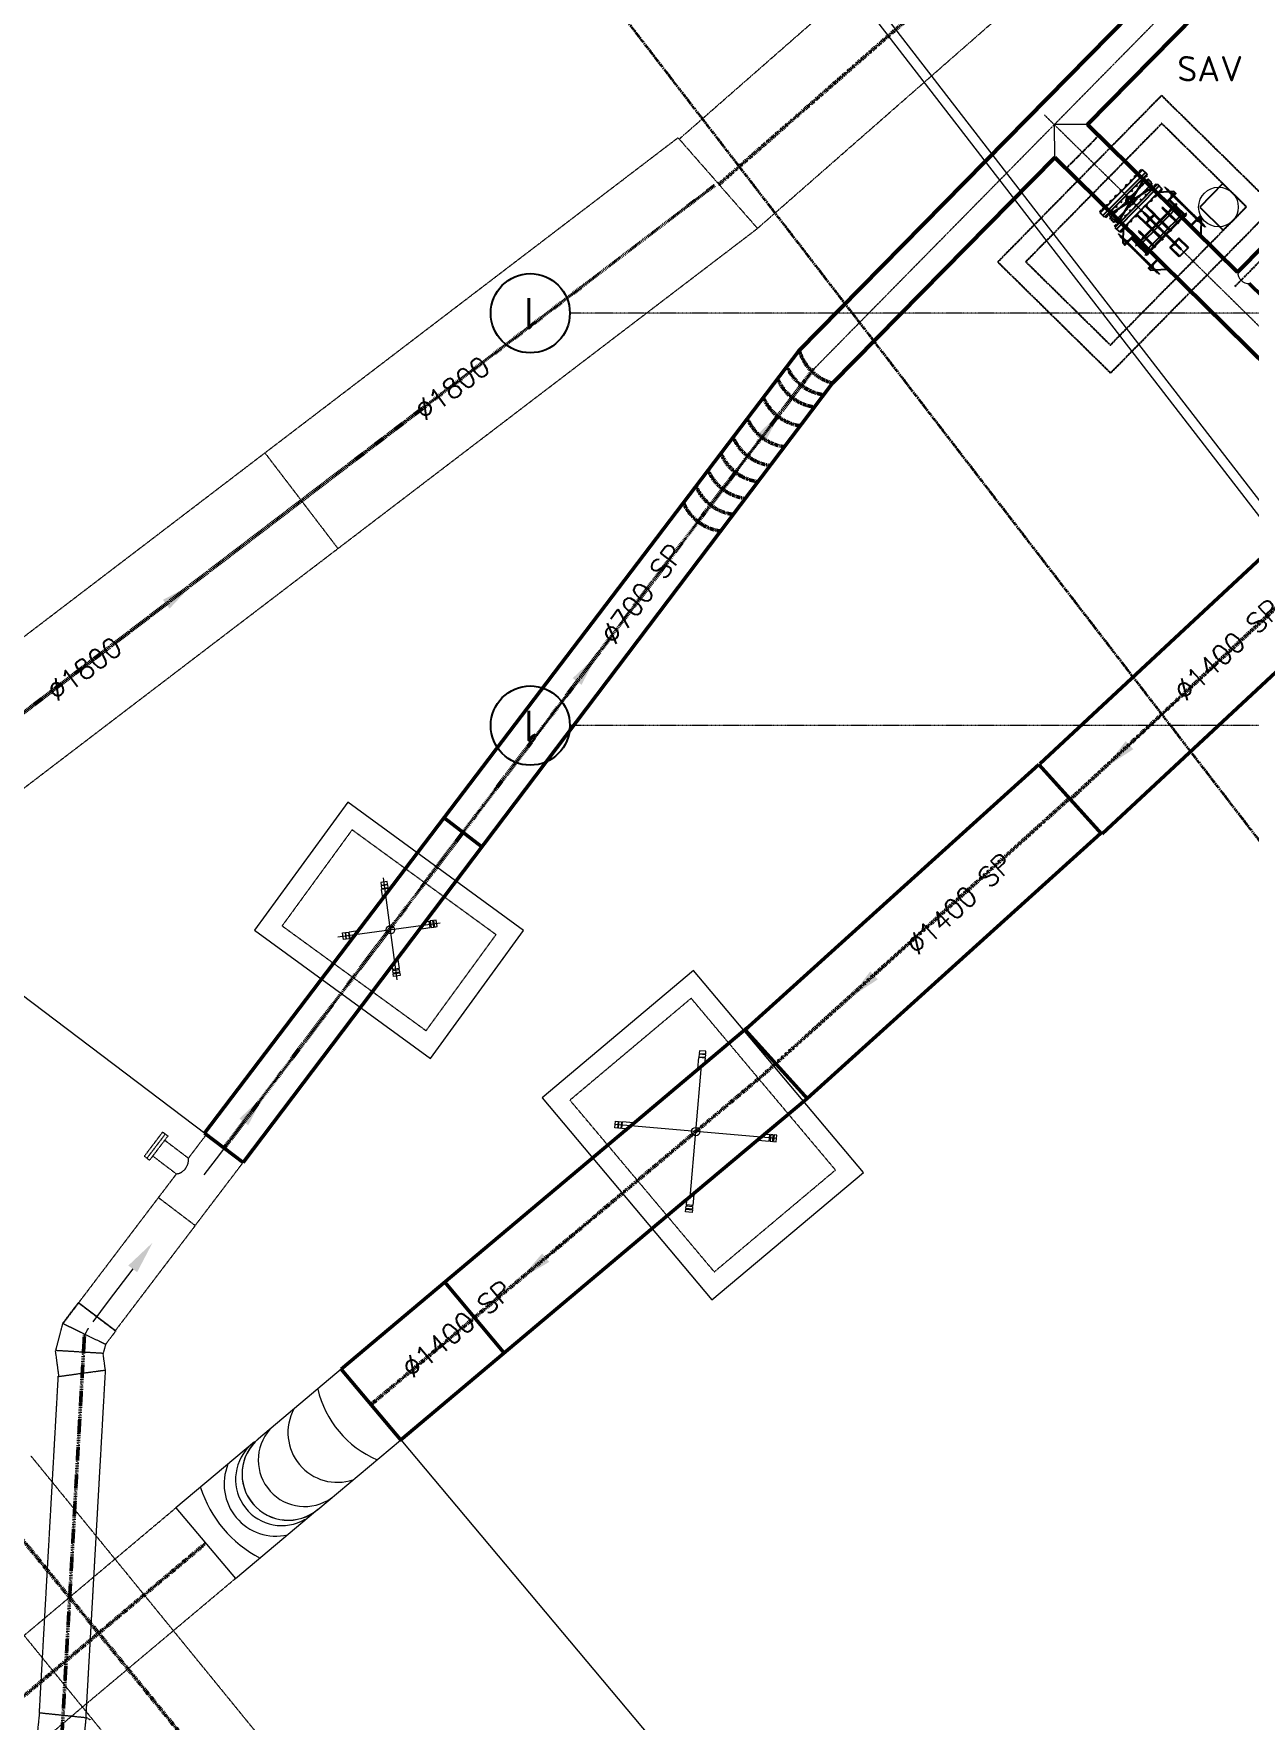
# Model space of a CAD drawing. Header units: inches. Extents: x 0 to 235202, y 0 to 184293.
# Drawn here: x 120752 to 139176, y 105863 to 131428 of the extents above; entities that cross this region are included whole.
import ezdxf
from ezdxf.enums import TextEntityAlignment as Align

# ---------------------------------------------------------------- set-up
doc = ezdxf.new("R2010")
doc.units = ezdxf.units.IN
doc.header["$MEASUREMENT"] = 0
for name, pattern in [('CENTER', [2, 1.25, -0.25, 0.25, -0.25]), ('CENTER2', [1.125, 0.75, -0.125, 0.125, -0.125]), ('HIDDEN', [0.375, 0.25, -0.125]), ('PHANTOM2', [1.25, 0.625, -0.125, 0.125, -0.125, 0.125, -0.125])]:
    doc.linetypes.add(name, pattern=pattern)
for name, color, linetype, lineweight in [('.5', 8, 'Continuous', 0), ('DIM', 251, 'Continuous', 0), ('hid', 8, 'HIDDEN', 0)]:
    doc.layers.add(name, color=color, linetype=linetype, lineweight=lineweight)
for name, color, linetype in [('1', 1, 'CENTER'), ('2', 2, 'HIDDEN'), ('GRID_TXT45', 4, 'Continuous'), ('M-X-BKGD', 8, 'Continuous'), ('sleeve type coupling', 1, 'Continuous'), ('text', 3, 'Continuous'), ('WINDOW ELEV', 3, 'Continuous')]:
    doc.layers.add(name, color=color, linetype=linetype)
doc.styles.add('ISO', font='isocpeur.ttf')
doc.styles.add('SIMPLEX', font='simplex.shx')
doc.styles.get("Standard").update_dxf_attribs({"font": 'arial.ttf'})
doc.linetypes.add('FENCE_LINE', pattern='A,0.5,-0.1,["X",Standard,S=0.1,R=0,X=-0.02,Y=-0.05],-0.1', length=0.7)

# ---------------------------------------------------------------- blocks, each defined once
blk = doc.blocks.new('FLOOR PLAN REV 2')
at = {"layer": '.5', "color": 8, "linetype": 'CENTER', "ltscale": 5}
for p, q in [((66406, 234612), (58068, 226139)), ((61596, 230024), (65681, 226004))]:
    blk.add_line(p, q, dxfattribs=at)
at = {"layer": '.5', "color": 8, "linetype": 'CENTER', "ltscale": 10}
for p, q in [((118917, 227018), (54403, 227018)), ((118917, 220768), (54403, 220768))]:
    blk.add_line(p, q, dxfattribs=at)
at = {"color": 8}
for p, q in [((63084, 229193), (62441, 228539)), ((63127, 229151), (62484, 228497)), ((63152, 229126), (62509, 228472)), ((62702, 228379), (63114, 229062)), ((62975, 229107), (62958, 229089)), ((62970, 229077), (62958, 229089)), ((62987, 229095), (62975, 229107)), ((63023, 229156), (63006, 229139)), ((63019, 229127), (63006, 229139)), ((63036, 229144), (63023, 229156)), ((63037, 229170), (63064, 229198)), ((63049, 229158), (63037, 229170)), ((63060, 229168), (63047, 229180)), ((63066, 229175), (63054, 229187)), ((63064, 229198), (63077, 229186)), ((63152, 229126), (63084, 229193)), ((63099, 229047), (63087, 229059)), ((63116, 229065), (63099, 229047)), ((63116, 229065), (63104, 229077)), ((63258, 228920), (63114, 229062)), ((63130, 229078), (63118, 229090)), ((63140, 229089), (63128, 229101)), ((63130, 229078), (63157, 229106)), ((63147, 229096), (63135, 229108)), ((63157, 229106), (63145, 229118)), ((62572, 228511), (63249, 228934)), ((62662, 228789), (62679, 228807)), ((63308, 228972), (62665, 228318)), ((62692, 228794), (62679, 228807)), ((63334, 228947), (62691, 228293)), ((63377, 228905), (62734, 228251)), ((62759, 228887), (62742, 228870)), ((62754, 228858), (62742, 228870)), ((62771, 228875), (62759, 228887)), ((62838, 228967), (62821, 228950)), ((62833, 228938), (62821, 228950)), ((62850, 228955), (62838, 228967)), ((62852, 228795), (62839, 228808)), ((62911, 229042), (62894, 229025)), ((62907, 229013), (62894, 229025)), ((62914, 228859), (62901, 228871)), ((62924, 229030), (62911, 229042)), ((62931, 228876), (62914, 228859)), ((62931, 228876), (62918, 228888)), ((62987, 228934), (62975, 228946)), ((63004, 228951), (62987, 228934)), ((63004, 228951), (62992, 228963)), ((63051, 228998), (63038, 229010)), ((63068, 229015), (63051, 228998)), ((63068, 229015), (63055, 229027)), ((63136, 228821), (63119, 228804)), ((63119, 228804), (63131, 228792)), ((63136, 228821), (63148, 228809)), ((63167, 229049), (63148, 229029)), ((63199, 228886), (63182, 228868)), ((63182, 228868), (63195, 228856)), ((63199, 228886), (63212, 228874)), ((63231, 228985), (63212, 228966)), ((63248, 228935), (63231, 228918)), ((63231, 228918), (63243, 228906)), ((63248, 228935), (63260, 228923)), ((63261, 228949), (63289, 228977)), ((63261, 228949), (63274, 228937)), ((63272, 228959), (63284, 228947)), ((63278, 228966), (63291, 228954)), ((63280, 228806), (63292, 228794)), ((63289, 228977), (63301, 228965)), ((63308, 228972), (63377, 228905)), ((63312, 228838), (63324, 228826)), ((63341, 228843), (63324, 228826)), ((63329, 228856), (63341, 228843)), ((63342, 228869), (63354, 228857)), ((63353, 228880), (63365, 228868)), ((63354, 228857), (63382, 228885)), ((63359, 228887), (63371, 228875)), ((63382, 228885), (63370, 228897)), ((62436, 228559), (62463, 228587)), ((62448, 228547), (62436, 228559)), ((62459, 228557), (62446, 228570)), ((62465, 228564), (62453, 228576)), ((62476, 228575), (62463, 228587)), ((62477, 228601), (62494, 228618)), ((62489, 228589), (62477, 228601)), ((62506, 228606), (62494, 228618)), ((62525, 228650), (62542, 228667)), ((62538, 228638), (62525, 228650)), ((62555, 228655), (62542, 228667)), ((62589, 228714), (62606, 228732)), ((62601, 228702), (62589, 228714)), ((62618, 228720), (62606, 228732)), ((62618, 228558), (62606, 228571)), ((62618, 228558), (62635, 228576)), ((62635, 228576), (62623, 228588)), ((62675, 228777), (62662, 228789)), ((62682, 228623), (62669, 228635)), ((62682, 228623), (62699, 228640)), ((62699, 228640), (62686, 228652)), ((62755, 228698), (62743, 228710)), ((62755, 228698), (62772, 228715)), ((62772, 228715), (62760, 228727)), ((62835, 228778), (62822, 228790)), ((62852, 228795), (62835, 228778)), ((62887, 228568), (62904, 228586)), ((62887, 228568), (62899, 228556)), ((62904, 228586), (62916, 228573)), ((62983, 228666), (62966, 228649)), ((62966, 228649), (62978, 228637)), ((62983, 228666), (62995, 228654)), ((63130, 228654), (62990, 228512)), ((63062, 228746), (63045, 228729)), ((63045, 228729), (63058, 228717)), ((63047, 228569), (63059, 228557)), ((63076, 228574), (63059, 228557)), ((63062, 228746), (63075, 228734)), ((63064, 228587), (63076, 228574)), ((63122, 228646), (63256, 228514)), ((63126, 228650), (63138, 228638)), ((63130, 228654), (63273, 228514)), ((63155, 228655), (63138, 228638)), ((63143, 228667), (63155, 228655)), ((63200, 228725), (63212, 228712)), ((63229, 228730), (63212, 228712)), ((63217, 228742), (63229, 228730)), ((63263, 228789), (63275, 228777)), ((63292, 228794), (63275, 228777)), ((62509, 228472), (62441, 228539)), ((62529, 228467), (62517, 228480)), ((62539, 228478), (62527, 228490)), ((62529, 228467), (62556, 228495)), ((62546, 228485), (62534, 228497)), ((62556, 228495), (62544, 228507)), ((62570, 228509), (62557, 228521)), ((62570, 228509), (62587, 228526)), ((62717, 228369), (62572, 228511)), ((62587, 228526), (62574, 228538)), ((62606, 228478), (62586, 228459)), ((62670, 228415), (62651, 228395)), ((62660, 228338), (62688, 228366)), ((62660, 228338), (62673, 228326)), ((62665, 228318), (62734, 228251)), ((62671, 228349), (62683, 228336)), ((62677, 228355), (62690, 228343)), ((62688, 228366), (62700, 228354)), ((62701, 228380), (62718, 228397)), ((62701, 228380), (62714, 228367)), ((62718, 228397), (62731, 228385)), ((62750, 228429), (62767, 228446)), ((62750, 228429), (62762, 228417)), ((62767, 228446), (62779, 228434)), ((62782, 228300), (62794, 228288)), ((62794, 228288), (62811, 228305)), ((62799, 228317), (62811, 228305)), ((62813, 228493), (62830, 228511)), ((62813, 228493), (62826, 228481)), ((62830, 228511), (62843, 228498)), ((62831, 228350), (62843, 228337)), ((62843, 228337), (62860, 228355)), ((62848, 228367), (62860, 228355)), ((62894, 228414), (62906, 228402)), ((62906, 228402), (62923, 228419)), ((62911, 228431), (62923, 228419)), ((62968, 228489), (62980, 228477)), ((62980, 228477), (62997, 228494)), ((62985, 228506), (62997, 228494)), ((62990, 228512), (63133, 228371)), ((62999, 228520), (63133, 228388)), ((63104, 228399), (63113, 228408)), ((63256, 228514), (63133, 228388)), ((63273, 228514), (63133, 228371)), ((63236, 228533), (63244, 228542)), ((62741, 228259), (62753, 228246)), ((62752, 228269), (62764, 228257)), ((62753, 228246), (62781, 228274)), ((62758, 228276), (62770, 228264)), ((62769, 228286), (62781, 228274)), ((63636, 228156), (63496, 228014)), ((63636, 228139), (63513, 228014)), ((63779, 228016), (63636, 228156)), ((63770, 228007), (63636, 228139)), ((63656, 228120), (63665, 228128)), ((63639, 227873), (63496, 228014)), ((63647, 227882), (63513, 228014)), ((63525, 227986), (63533, 227994)), ((63779, 228016), (63639, 227873))]:
    blk.add_line(p, q, dxfattribs=at)
at = {"color": 8, "linetype": 'HIDDEN'}
for p, q in [((63148, 229029), (62606, 228478)), ((63212, 228966), (62670, 228415)), ((63231, 228985), (63167, 229049)), ((62651, 228395), (62586, 228459))]:
    blk.add_line(p, q, dxfattribs=at)
at = {"color": 8, "linetype": 'CENTER', "ltscale": 20}
blk.add_line((64483, 227423), (65758, 228715), dxfattribs=at)
at = {"color": 8}
for points in [[(63589, 228835), (63560, 228863), (63323, 228850), (63306, 228832)], [(62817, 228051), (62789, 228079), (62797, 228316), (62815, 228333)], [(63945, 228484), (63974, 228456), (63965, 228219), (63948, 228201)], [(63174, 227700), (63202, 227672), (63439, 227684), (63457, 227702)]]:
    blk.add_lwpolyline(points, dxfattribs=at)
for points in [[(63306, 228832), (63314, 228841), (63448, 228709), (63580, 228843), (63589, 228835), (63448, 228692)], [(62815, 228333), (62806, 228325), (62940, 228193), (62808, 228059), (62817, 228051), (62957, 228193)], [(63948, 228201), (63956, 228209), (63822, 228341), (63954, 228475), (63945, 228484), (63805, 228341)], [(63457, 227702), (63448, 227693), (63314, 227825), (63182, 227691), (63174, 227700), (63314, 227842)]]:
    blk.add_lwpolyline(points, close=True, dxfattribs=at)
for centre, radius in [((62902, 228729), 65.7), ((62902, 228729), 37.5), ((53803, 227018), 600), ((53803, 220768), 600)]:
    blk.add_circle(centre, radius, dxfattribs=at)
at = {"layer": '1', "color": 8, "linetype": 'HIDDEN', "ltscale": 5}
for p, q in [((63372, 230318), (60889, 227795)), ((65082, 228635), (63372, 230318)), ((63375, 229894), (61313, 227798)), ((64658, 228631), (63375, 229894)), ((62596, 226536), (64658, 228631)), ((62599, 226112), (65082, 228635)), ((60889, 227795), (62599, 226112)), ((61313, 227798), (62596, 226536))]:
    blk.add_line(p, q, dxfattribs=at)
at = {"layer": '1', "color": 8, "linetype": 'CENTER', "ltscale": 0.09}
for p, q in [((63415, 228935), (64035, 228325)), ((62714, 228222), (63334, 227612))]:
    blk.add_line(p, q, dxfattribs=at)
at = {"layer": '1', "color": 8}
for p, q in [((63442, 228899), (63451, 228909)), ((63442, 228899), (63451, 228909)), ((63442, 228899), (63914, 228435)), ((63442, 228899), (63528, 228815)), ((63451, 228909), (63923, 228444)), ((63451, 228909), (63537, 228824)), ((63487, 228855), (63496, 228864)), ((63487, 228855), (63496, 228864)), ((63490, 228852), (63499, 228862)), ((63490, 228852), (63499, 228862)), ((63490, 228852), (63499, 228862)), ((63490, 228852), (63499, 228862)), ((63493, 228849), (63502, 228859)), ((63493, 228849), (63502, 228859)), ((63496, 228847), (63505, 228856)), ((63496, 228847), (63505, 228856)), ((63499, 228844), (63508, 228853)), ((63499, 228844), (63508, 228853)), ((63499, 228844), (63508, 228853)), ((63499, 228844), (63508, 228853)), ((63502, 228841), (63511, 228850)), ((63502, 228841), (63511, 228850)), ((63504, 228838), (63514, 228847)), ((63504, 228838), (63514, 228847)), ((63507, 228835), (63517, 228845)), ((63507, 228835), (63517, 228845)), ((63510, 228832), (63520, 228842)), ((63510, 228832), (63520, 228842)), ((63513, 228829), (63522, 228839)), ((63513, 228829), (63522, 228839)), ((63516, 228827), (63525, 228836)), ((63516, 228827), (63525, 228836)), ((63519, 228824), (63528, 228833)), ((63519, 228824), (63528, 228833)), ((63522, 228821), (63531, 228830)), ((63522, 228821), (63531, 228830)), ((63522, 228809), (63535, 228797)), ((63522, 228809), (63535, 228797)), ((63525, 228818), (63534, 228827)), ((63525, 228818), (63534, 228827)), ((63528, 228815), (63537, 228824)), ((63528, 228815), (63537, 228824)), ((63542, 228801), (63552, 228810)), ((63542, 228801), (63552, 228810)), ((63543, 228830), (63555, 228818)), ((63543, 228830), (63555, 228818)), ((63545, 228798), (63554, 228807)), ((63545, 228798), (63554, 228807)), ((63548, 228795), (63557, 228804)), ((63548, 228795), (63557, 228804)), ((63101, 228552), (63091, 228543)), ((63101, 228552), (63091, 228543)), ((63101, 228552), (63573, 228088)), ((63101, 228552), (63187, 228468)), ((63551, 228792), (63560, 228802)), ((63551, 228792), (63560, 228802)), ((63554, 228789), (63563, 228799)), ((63554, 228789), (63563, 228799)), ((63557, 228786), (63566, 228796)), ((63557, 228786), (63566, 228796)), ((63560, 228784), (63569, 228793)), ((63560, 228784), (63569, 228793)), ((63563, 228781), (63572, 228790)), ((63563, 228781), (63572, 228790)), ((63091, 228543), (63563, 228078)), ((63091, 228543), (63177, 228458)), ((63146, 228508), (63136, 228499)), ((63146, 228508), (63136, 228499)), ((63149, 228505), (63139, 228496)), ((63149, 228505), (63139, 228496)), ((63149, 228505), (63139, 228496)), ((63149, 228505), (63139, 228496)), ((63152, 228502), (63142, 228493)), ((63152, 228502), (63142, 228493)), ((63154, 228500), (63145, 228490)), ((63154, 228500), (63145, 228490)), ((63157, 228497), (63148, 228487)), ((63157, 228497), (63148, 228487)), ((63157, 228497), (63148, 228487)), ((63157, 228497), (63148, 228487)), ((63160, 228494), (63151, 228484)), ((63160, 228494), (63151, 228484)), ((63163, 228491), (63154, 228482)), ((63163, 228491), (63154, 228482)), ((63166, 228488), (63157, 228479)), ((63166, 228488), (63157, 228479)), ((63169, 228485), (63160, 228476)), ((63169, 228485), (63160, 228476)), ((63172, 228482), (63162, 228473)), ((63172, 228482), (63162, 228473)), ((63175, 228480), (63165, 228470)), ((63175, 228480), (63165, 228470)), ((63178, 228477), (63168, 228467)), ((63178, 228477), (63168, 228467)), ((63180, 228474), (63171, 228464)), ((63180, 228474), (63171, 228464)), ((63172, 228453), (63184, 228441)), ((63172, 228453), (63184, 228441)), ((63183, 228471), (63174, 228462)), ((63183, 228471), (63174, 228462)), ((63186, 228468), (63177, 228459)), ((63186, 228468), (63177, 228459)), ((63201, 228454), (63191, 228445)), ((63201, 228454), (63191, 228445)), ((63192, 228473), (63205, 228461)), ((63192, 228473), (63205, 228461)), ((63201, 228454), (63192, 228444)), ((63201, 228454), (63192, 228444)), ((63203, 228451), (63194, 228442)), ((63203, 228451), (63194, 228442)), ((63204, 228451), (63195, 228441)), ((63204, 228451), (63195, 228441)), ((63207, 228448), (63197, 228439)), ((63207, 228448), (63197, 228439)), ((63210, 228445), (63200, 228436)), ((63210, 228445), (63200, 228436)), ((63213, 228442), (63203, 228433)), ((63213, 228442), (63203, 228433)), ((63215, 228439), (63206, 228430)), ((63215, 228439), (63206, 228430)), ((63892, 228457), (63901, 228466)), ((63892, 228457), (63901, 228466)), ((63895, 228454), (63904, 228463)), ((63895, 228454), (63904, 228463)), ((63898, 228451), (63907, 228461)), ((63898, 228451), (63907, 228461)), ((63900, 228448), (63910, 228458)), ((63900, 228448), (63910, 228458)), ((63903, 228445), (63913, 228455)), ((63903, 228445), (63913, 228455)), ((63906, 228443), (63916, 228452)), ((63906, 228443), (63916, 228452)), ((63921, 228417), (63908, 228429)), ((63921, 228417), (63908, 228429)), ((63909, 228440), (63918, 228449)), ((63909, 228440), (63918, 228449)), ((63912, 228437), (63921, 228446)), ((63912, 228437), (63921, 228446)), ((64012, 228338), (63926, 228423)), ((63927, 228422), (63936, 228432)), ((63927, 228422), (63936, 228432)), ((63941, 228438), (63929, 228450)), ((63941, 228438), (63929, 228450)), ((63930, 228420), (63939, 228429)), ((63930, 228420), (63939, 228429)), ((63933, 228417), (63942, 228426)), ((63933, 228417), (63942, 228426)), ((63935, 228414), (63945, 228423)), ((63935, 228414), (63945, 228423)), ((64022, 228347), (63936, 228432)), ((63938, 228411), (63948, 228420)), ((63938, 228411), (63948, 228420)), ((64012, 228338), (64022, 228347)), ((64012, 228338), (64022, 228347)), ((62741, 228187), (63213, 227722)), ((62741, 228187), (62827, 228102)), ((62750, 228196), (63222, 227731)), ((62750, 228196), (62836, 228111)), ((62795, 228152), (62786, 228142)), ((62795, 228152), (62786, 228142)), ((62798, 228149), (62789, 228139)), ((62798, 228149), (62789, 228139)), ((62798, 228149), (62789, 228139)), ((62798, 228149), (62789, 228139)), ((62801, 228146), (62792, 228136)), ((62801, 228146), (62792, 228136)), ((62804, 228143), (62794, 228134)), ((62804, 228143), (62794, 228134)), ((62806, 228140), (62797, 228131)), ((62806, 228140), (62797, 228131)), ((62806, 228140), (62797, 228131)), ((62806, 228140), (62797, 228131)), ((62809, 228137), (62800, 228128)), ((62809, 228137), (62800, 228128)), ((62812, 228135), (62803, 228125)), ((62812, 228135), (62803, 228125)), ((62815, 228132), (62806, 228122)), ((62815, 228132), (62806, 228122)), ((62818, 228129), (62809, 228119)), ((62818, 228129), (62809, 228119)), ((62821, 228126), (62812, 228117)), ((62821, 228126), (62812, 228117)), ((62824, 228123), (62815, 228114)), ((62824, 228123), (62815, 228114)), ((62827, 228120), (62818, 228111)), ((62827, 228120), (62818, 228111)), ((62830, 228117), (62821, 228108)), ((62830, 228117), (62821, 228108)), ((62821, 228096), (62833, 228084)), ((62821, 228096), (62833, 228084)), ((62833, 228115), (62823, 228105)), ((62833, 228115), (62823, 228105)), ((62836, 228112), (62826, 228102)), ((62836, 228112), (62826, 228102)), ((62850, 228097), (62841, 228088)), ((62850, 228097), (62841, 228088)), ((62842, 228117), (62854, 228105)), ((62842, 228117), (62854, 228105)), ((62853, 228094), (62844, 228085)), ((62853, 228094), (62844, 228085)), ((62856, 228092), (62847, 228082)), ((62856, 228092), (62847, 228082)), ((62859, 228089), (62850, 228079)), ((62859, 228089), (62850, 228079)), ((62862, 228086), (62853, 228076)), ((62862, 228086), (62853, 228076)), ((62865, 228083), (62855, 228074)), ((62865, 228083), (62855, 228074)), ((62868, 228080), (62858, 228071)), ((62868, 228080), (62858, 228071)), ((62871, 228077), (62861, 228068)), ((62871, 228077), (62861, 228068)), ((63553, 228107), (63544, 228098)), ((63553, 228107), (63544, 228098)), ((63556, 228104), (63547, 228095)), ((63556, 228104), (63547, 228095)), ((63559, 228101), (63550, 228092)), ((63559, 228101), (63550, 228092)), ((63562, 228098), (63553, 228089)), ((63562, 228098), (63553, 228089)), ((63565, 228096), (63556, 228086)), ((63565, 228096), (63556, 228086)), ((63570, 228061), (63558, 228073)), ((63570, 228061), (63558, 228073)), ((63568, 228093), (63559, 228083)), ((63568, 228093), (63559, 228083)), ((63571, 228090), (63561, 228080)), ((63571, 228090), (63561, 228080)), ((63585, 228075), (63576, 228066)), ((63585, 228075), (63576, 228066)), ((63662, 227982), (63576, 228066)), ((63591, 228082), (63578, 228094)), ((63591, 228082), (63578, 228094)), ((63588, 228073), (63579, 228063)), ((63588, 228073), (63579, 228063)), ((63591, 228070), (63582, 228060)), ((63591, 228070), (63582, 228060)), ((63671, 227991), (63585, 228076)), ((63594, 228067), (63585, 228057)), ((63594, 228067), (63585, 228057)), ((63597, 228064), (63588, 228055)), ((63597, 228064), (63588, 228055)), ((63671, 227991), (63662, 227982)), ((63671, 227991), (63662, 227982)), ((63200, 227753), (63190, 227744)), ((63200, 227753), (63190, 227744)), ((63203, 227751), (63193, 227741)), ((63203, 227751), (63193, 227741)), ((63205, 227748), (63196, 227738)), ((63205, 227748), (63196, 227738)), ((63208, 227745), (63199, 227735)), ((63208, 227745), (63199, 227735)), ((63211, 227742), (63202, 227733)), ((63211, 227742), (63202, 227733)), ((63214, 227739), (63205, 227730)), ((63214, 227739), (63205, 227730)), ((63219, 227704), (63207, 227716)), ((63219, 227704), (63207, 227716)), ((63217, 227736), (63208, 227727)), ((63217, 227736), (63208, 227727)), ((63220, 227733), (63211, 227724)), ((63220, 227733), (63211, 227724)), ((63235, 227719), (63225, 227710)), ((63235, 227719), (63225, 227710)), ((63311, 227625), (63225, 227710)), ((63240, 227725), (63228, 227737)), ((63240, 227725), (63228, 227737)), ((63237, 227716), (63228, 227707)), ((63237, 227716), (63228, 227707)), ((63240, 227713), (63231, 227704)), ((63240, 227713), (63231, 227704)), ((63320, 227635), (63234, 227719)), ((63243, 227711), (63234, 227701)), ((63243, 227711), (63234, 227701)), ((63246, 227708), (63237, 227698)), ((63246, 227708), (63237, 227698))]:
    blk.add_line(p, q, dxfattribs=at)
at = {"layer": '1', "color": 8, "linetype": 'HIDDEN', "ltscale": 0.009}
for p, q in [((63540, 228803), (63528, 228815)), ((63531, 228812), (63540, 228822)), ((63531, 228812), (63540, 228822)), ((63534, 228809), (63543, 228819)), ((63534, 228809), (63543, 228819)), ((63536, 228806), (63546, 228816)), ((63536, 228806), (63546, 228816)), ((63550, 228812), (63537, 228824)), ((63539, 228804), (63549, 228813)), ((63539, 228804), (63549, 228813)), ((63190, 228446), (63177, 228458)), ((63189, 228465), (63180, 228456)), ((63189, 228465), (63180, 228456)), ((63192, 228462), (63183, 228453)), ((63192, 228462), (63183, 228453)), ((63195, 228459), (63186, 228450)), ((63195, 228459), (63186, 228450)), ((63199, 228456), (63187, 228468)), ((63198, 228457), (63189, 228447)), ((63198, 228457), (63189, 228447)), ((63914, 228435), (63926, 228423)), ((63915, 228434), (63924, 228443)), ((63915, 228434), (63924, 228443)), ((63918, 228431), (63927, 228440)), ((63918, 228431), (63927, 228440)), ((63921, 228428), (63930, 228438)), ((63921, 228428), (63930, 228438)), ((63923, 228444), (63936, 228432)), ((63924, 228425), (63933, 228435)), ((63924, 228425), (63933, 228435)), ((62839, 228090), (62827, 228102)), ((62839, 228109), (62829, 228099)), ((62839, 228109), (62829, 228099)), ((62841, 228106), (62832, 228097)), ((62841, 228106), (62832, 228097)), ((62844, 228103), (62835, 228094)), ((62844, 228103), (62835, 228094)), ((62848, 228099), (62836, 228111)), ((62847, 228100), (62838, 228091)), ((62847, 228100), (62838, 228091)), ((63563, 228078), (63576, 228066)), ((63574, 228087), (63564, 228078)), ((63574, 228087), (63564, 228078)), ((63577, 228084), (63567, 228075)), ((63577, 228084), (63567, 228075)), ((63579, 228081), (63570, 228072)), ((63579, 228081), (63570, 228072)), ((63573, 228088), (63585, 228076)), ((63582, 228078), (63573, 228069)), ((63582, 228078), (63573, 228069)), ((63213, 227722), (63225, 227710)), ((63223, 227731), (63214, 227721)), ((63223, 227731), (63214, 227721)), ((63226, 227728), (63217, 227718)), ((63226, 227728), (63217, 227718)), ((63229, 227725), (63219, 227715)), ((63229, 227725), (63219, 227715)), ((63222, 227731), (63234, 227719)), ((63232, 227722), (63222, 227713)), ((63232, 227722), (63222, 227713))]:
    blk.add_line(p, q, dxfattribs=at)
at = {"layer": '1', "color": 8, "linetype": 'Continuous', "ltscale": 1000}
for p, q in [((64302, 228982), (63951, 228626)), ((64658, 228631), (64302, 228982)), ((63951, 228626), (64307, 228275)), ((64307, 228275), (64658, 228631))]:
    blk.add_line(p, q, dxfattribs=at)
at = {"layer": '1', "color": 8}
for points in [[(63561, 228824), (63549, 228836), (63517, 228803), (63529, 228791)], [(63561, 228824), (63549, 228836), (63517, 228803), (63529, 228791)], [(63178, 228435), (63166, 228447), (63198, 228479), (63210, 228467)], [(63178, 228435), (63166, 228447), (63198, 228479), (63210, 228467)], [(63935, 228456), (63947, 228444), (63915, 228411), (63903, 228423)], [(63935, 228456), (63947, 228444), (63915, 228411), (63903, 228423)], [(62828, 228078), (62815, 228090), (62847, 228123), (62860, 228111)], [(62828, 228078), (62815, 228090), (62847, 228123), (62860, 228111)], [(63552, 228067), (63564, 228055), (63596, 228087), (63584, 228099)], [(63552, 228067), (63564, 228055), (63596, 228087), (63584, 228099)], [(63201, 227711), (63214, 227698), (63246, 227731), (63233, 227743)], [(63201, 227711), (63214, 227698), (63246, 227731), (63233, 227743)]]:
    blk.add_lwpolyline(points, close=True, dxfattribs=at)
at = {"layer": '2', "color": 8}
blk.add_line((62416, 229708), (61924, 229210), dxfattribs=at)
at = {"layer": 'DIM', "color": 8, "linetype": 'CENTER2', "lineweight": 35, "ltscale": 30}
blk.add_line((87951, 189090), (44545, 245347), dxfattribs=at)
at = {"layer": 'DIM', "color": 8, "linetype": 'HIDDEN', "ltscale": 10}
for p, q in [((68097, 240202), (56062, 229658)), ((69308, 238871), (57248, 228304)), ((43344, 219990), (56043, 229679)), ((57248, 228304), (56043, 229679)), ((44602, 218655), (57248, 228304)), ((49781, 224901), (50888, 223451)), ((51102, 219187), (50042, 217732)), ((53284, 217598), (51102, 219187)), ((50042, 217732), (52224, 216143)), ((52224, 216143), (53284, 217598)), ((56242, 216634), (54404, 215089)), ((58429, 214031), (56242, 216634)), ((54404, 215089), (56592, 212487)), ((48231, 214607), (47953, 214241)), ((48271, 214577), (47993, 214211)), ((48311, 214547), (48033, 214180)), ((48231, 214607), (48311, 214547)), ((48893, 214569), (48621, 214211)), ((48893, 214569), (49451, 214146)), ((49451, 214146), (48893, 214569)), ((47953, 214241), (48033, 214180)), ((48081, 214244), (48439, 213972)), ((48263, 214483), (48621, 214211)), ((48725, 213190), (49451, 214146)), ((56592, 212487), (58429, 214031)), ((48439, 213972), (48167, 213614)), ((48167, 213614), (46955, 212017)), ((48167, 213614), (48725, 213190)), ((48725, 213190), (47510, 211591)), ((46714, 211704), (46953, 212019)), ((46957, 212016), (46719, 211702)), ((47518, 211589), (46953, 212019)), ((47518, 211589), (46953, 212019)), ((46957, 212016), (47515, 211592)), ((46714, 211704), (46607, 211294)), ((47365, 211387), (46714, 211704)), ((47518, 211589), (47365, 211387)), ((46660, 210903), (46607, 211294)), ((47329, 211251), (46607, 211294)), ((47365, 211387), (47329, 211251)), ((47363, 210999), (47329, 211251)), ((46660, 210903), (47368, 211000)), ((47070, 205737), (47366, 211000)), ((46363, 205800), (46650, 210904)), ((46233, 209698), (51287, 203497)), ((48432, 208909), (32855, 195816)), ((45056, 208294), (49892, 202360)), ((49333, 207837), (33583, 194598)), ((46363, 205800), (46322, 205407)), ((47068, 205727), (46363, 205800)), ((47068, 205727), (46363, 205800)), ((47068, 205727), (47042, 205475)), ((47070, 205737), (47132, 205699))]:
    blk.add_line(p, q, dxfattribs=at)
at = {"layer": 'DIM', "color": 8, "linetype": 'PHANTOM2', "lineweight": 50, "ltscale": 20}
for p, q in [((69260, 240009), (56663, 228972)), ((43975, 219323), (56596, 228954)), ((58098, 226174), (49163, 214364)), ((61987, 219648), (66055, 223436)), ((61977, 219665), (57332, 215471)), ((57332, 215471), (51387, 210474)), ((46700, 205382), (47047, 211547)), ((45535, 209130), (61692, 189304)), ((48883, 208373), (32515, 194615))]:
    blk.add_line(p, q, dxfattribs=at)
at = {"layer": 'DIM', "color": 8, "linetype": 'Continuous', "ltscale": 25}
blk.add_line((95241, 184798), (56488, 235024), dxfattribs=at)
at = {"layer": 'DIM', "color": 8, "linetype": 'FENCE_LINE', "ltscale": 25}
blk.add_line((95051, 184798), (56370, 234933), dxfattribs=at)
at = {"layer": 'DIM', "color": 8, "lineweight": 50}
for p, q in [((66124, 234832), (57875, 226449)), ((65077, 232756), (62248, 229881)), ((62248, 229881), (64524, 227642)), ((61753, 229378), (58386, 225956)), ((61753, 229378), (65378, 225809)), ((64523, 227642), (65633, 228766)), ((64702, 227467), (65987, 226202)), ((57875, 226449), (51131, 217571)), ((58386, 225956), (51710, 217132)), ((61525, 220187), (65934, 224293)), ((62470, 219128), (66539, 222917)), ((61514, 220177), (57061, 216156)), ((61514, 220177), (62465, 219124)), ((53070, 218931), (52496, 219367)), ((62452, 219138), (57999, 215117)), ((51131, 217571), (48866, 214590)), ((51710, 217132), (49451, 214146)), ((57098, 216189), (55232, 214621)), ((57061, 216156), (58012, 215103)), ((57999, 215117), (56133, 213549)), ((49451, 214146), (48866, 214590)), ((55272, 214654), (50936, 211010)), ((56173, 213582), (51837, 209938)), ((53419, 211243), (52506, 212329)), ((53419, 211243), (52506, 212329)), ((50936, 211010), (51849, 209924))]:
    blk.add_line(p, q, dxfattribs=at)
at = {"layer": 'DIM', "color": 8, "ltscale": 2000}
for p, q in [((62248, 229881), (61749, 229877)), ((61753, 229378), (61749, 229877)), ((62912, 229220), (63005, 229128)), ((62421, 228721), (62514, 228629))]:
    blk.add_line(p, q, dxfattribs=at)
at = {"layer": 'DIM', "color": 8, "linetype": 'Continuous'}
for p, q in [((48893, 214569), (36144, 224214)), ((53070, 218931), (52496, 219367)), ((51635, 218402), (51536, 218389)), ((51536, 218389), (51541, 218349)), ((51541, 218349), (51640, 218363)), ((51642, 218352), (51543, 218338)), ((51543, 218338), (51548, 218298)), ((51555, 218351), (51557, 218340)), ((51788, 216915), (51577, 218459)), ((51630, 218350), (51628, 218361)), ((51640, 218363), (51635, 218402)), ((51647, 218312), (51642, 218352)), ((51548, 218298), (51647, 218312)), ((51649, 218298), (51550, 218284)), ((51573, 218119), (51550, 218284)), ((51562, 218300), (51564, 218286)), ((51637, 218296), (51635, 218310)), ((51658, 218231), (51649, 218298)), ((52327, 217812), (52287, 217806)), ((52340, 217713), (52327, 217812)), ((52378, 217819), (52338, 217813)), ((52338, 217813), (52351, 217714)), ((52391, 217720), (52378, 217819)), ((50884, 217564), (52438, 217777)), ((50956, 217624), (50996, 217630)), ((50970, 217525), (50956, 217624)), ((50996, 217630), (51009, 217530)), ((50998, 217616), (51009, 217617)), ((51007, 217631), (51047, 217636)), ((51020, 217532), (51007, 217631)), ((51047, 217636), (51060, 217537)), ((51049, 217623), (51062, 217625)), ((51226, 217661), (51060, 217638)), ((51074, 217539), (51060, 217638)), ((52121, 217683), (52287, 217706)), ((52207, 217795), (52273, 217805)), ((52287, 217706), (52273, 217805)), ((52289, 217793), (52275, 217791)), ((52285, 217718), (52299, 217720)), ((52287, 217806), (52301, 217707)), ((52301, 217707), (52340, 217713)), ((52340, 217800), (52329, 217798)), ((52339, 217725), (52350, 217727)), ((52351, 217714), (52391, 217720)), ((51009, 217530), (50970, 217525)), ((51019, 217544), (51008, 217543)), ((51060, 217537), (51020, 217532)), ((51072, 217551), (51059, 217550)), ((51141, 217548), (51074, 217539)), ((51707, 217137), (51717, 217070)), ((51816, 217084), (51717, 217070)), ((51718, 217057), (51818, 217070)), ((51724, 217017), (51718, 217057)), ((51732, 217058), (51730, 217072)), ((51793, 217250), (51816, 217084)), ((51803, 217082), (51805, 217068)), ((51818, 217070), (51823, 217030)), ((51823, 217030), (51724, 217017)), ((51725, 217006), (51824, 217019)), ((51731, 216966), (51725, 217006)), ((51830, 216979), (51731, 216966)), ((51739, 217008), (51738, 217019)), ((51811, 217029), (51812, 217018)), ((51824, 217019), (51830, 216979)), ((56362, 215788), (56359, 215748)), ((56462, 215779), (56362, 215788)), ((56367, 215839), (56363, 215799)), ((56363, 215799), (56463, 215791)), ((56466, 215831), (56367, 215839)), ((56377, 215798), (56376, 215787)), ((56450, 215780), (56451, 215792)), ((56458, 215739), (56462, 215779)), ((56463, 215791), (56466, 215831)), ((56225, 213613), (56397, 215613)), ((56343, 215567), (56358, 215734)), ((56457, 215725), (56358, 215734)), ((56359, 215748), (56458, 215739)), ((56373, 215747), (56371, 215733)), ((56445, 215727), (56446, 215740)), ((56451, 215658), (56457, 215725)), ((55086, 214669), (55095, 214769)), ((55095, 214769), (55135, 214765)), ((55135, 214765), (55126, 214666)), ((55134, 214752), (55145, 214751)), ((55138, 214665), (55146, 214764)), ((55146, 214764), (55186, 214761)), ((55186, 214761), (55178, 214661)), ((55185, 214747), (55199, 214746)), ((55191, 214660), (55200, 214760)), ((55367, 214745), (55200, 214760)), ((55126, 214666), (55086, 214669)), ((57534, 214509), (55091, 214719)), ((55139, 214677), (55127, 214678)), ((55178, 214661), (55138, 214665)), ((55193, 214672), (55179, 214674)), ((55259, 214654), (55191, 214660)), ((57366, 214574), (57433, 214568)), ((57425, 214468), (57433, 214568)), ((57446, 214553), (57432, 214554)), ((57447, 214567), (57439, 214467)), ((57487, 214563), (57447, 214567)), ((57479, 214464), (57487, 214563)), ((57497, 214548), (57486, 214549)), ((57498, 214562), (57490, 214463)), ((57538, 214559), (57498, 214562)), ((57530, 214459), (57538, 214559)), ((57258, 214482), (57425, 214468)), ((57426, 214480), (57440, 214479)), ((57439, 214467), (57479, 214464)), ((57480, 214476), (57491, 214475)), ((57490, 214463), (57530, 214459)), ((56161, 213447), (56164, 213487)), ((56164, 213487), (56264, 213478)), ((56171, 213568), (56166, 213501)), ((56265, 213492), (56166, 213501)), ((56178, 213486), (56179, 213500)), ((56253, 213493), (56252, 213480)), ((56264, 213478), (56261, 213438)), ((56280, 213659), (56265, 213492)), ((56157, 213396), (56160, 213436)), ((56256, 213387), (56157, 213396)), ((56160, 213436), (56260, 213427)), ((56261, 213438), (56161, 213447)), ((56174, 213435), (56175, 213446)), ((56248, 213439), (56247, 213428)), ((56260, 213427), (56256, 213387)), ((47515, 211592), (46957, 212016)), ((51839, 209940), (62395, 197381))]:
    blk.add_line(p, q, dxfattribs=at)
at = {"layer": 'DIM', "color": 8}
for p, q in [((62470, 219129), (61503, 220167)), ((51036, 219606), (49623, 217666)), ((53703, 217663), (51036, 219606)), ((49623, 217666), (52290, 215723)), ((52290, 215723), (53703, 217663)), ((56278, 217056), (53982, 215126)), ((58852, 213994), (56278, 217056)), ((53982, 215126), (56555, 212064)), ((56555, 212064), (58852, 213994))]:
    blk.add_line(p, q, dxfattribs=at)
blk.add_circle((64234, 228628), 300, dxfattribs=at)
at = {"layer": 'DIM', "color": 8, "ltscale": 2000}
blk.add_arc((64699, 227642), 175, 179.8188, 270.9205, dxfattribs=at)
at = {"layer": 'DIM', "color": 8, "linetype": 'PHANTOM2', "lineweight": 50, "ltscale": 20}
for centre, radius, start, end in [((58579, 226659), 728, 196.3088, 254.6135), ((58208, 226299), 710, 202.8135, 262.7444), ((58349, 226485), 710, 202.8135, 262.7444), ((57992, 226015), 710, 202.8135, 262.7444), ((57750, 225697), 710, 202.8135, 262.7444), ((57534, 225413), 710, 202.8135, 262.7444), ((57348, 225168), 710, 202.8135, 262.7444), ((57155, 224913), 710, 202.8135, 262.7444), ((56971, 224672), 710, 202.8135, 262.7444), ((56780, 224420), 710, 202.8135, 262.7444)]:
    blk.add_arc(centre, radius, start, end, dxfattribs=at)
at = {"layer": 'DIM', "color": 8, "linetype": 'HIDDEN', "ltscale": 10}
for centre, radius, start, end in [((48409, 214184), 214, 278.3013, 7.2566), ((47376, 211425), 341, 142.7789, 176.7789)]:
    blk.add_arc(centre, radius, start, end, dxfattribs=at)
at = {"layer": 'hid', "color": 8, "ltscale": 0.1}
for p, q in [((63570, 228585), (63581, 228597)), ((63667, 228502), (63576, 228592)), ((63661, 228496), (63672, 228507)), ((63055, 228062), (63066, 228073)), ((63055, 228062), (63066, 228073)), ((63055, 228062), (63066, 228073)), ((63150, 227977), (63060, 228067)), ((63146, 227973), (63157, 227984)), ((63146, 227973), (63157, 227984)), ((63146, 227973), (63157, 227984))]:
    blk.add_line(p, q, dxfattribs=at)
at = {"layer": 'hid', "color": 8, "linetype": 'Continuous'}
for p, q in [((50936, 211010), (49684, 209958)), ((51836, 209938), (50936, 211010)), ((51849, 209924), (50936, 211010)), ((49624, 209909), (48433, 208910)), ((50585, 208886), (51836, 209938)), ((48433, 208910), (49333, 207837)), ((49333, 207837), (50549, 208858))]:
    blk.add_line(p, q, dxfattribs=at)
for points in [[(57295, 225113), (56924, 224622), (56688, 224311)], [(48286, 222607), (47796, 222235), (47486, 221998)], [(54513, 221437), (54142, 220946), (53907, 220635)], [(62885, 220471), (63335, 220890), (63621, 221156)], [(59014, 216982), (59464, 217401), (59749, 217667)], [(49462, 214759), (49091, 214268), (48855, 213957)], [(54037, 212702), (54508, 213097), (54807, 213348)], [(47777, 212533), (47406, 212042), (47171, 211731)]]:
    blk.add_lwpolyline(points, dxfattribs=at)
for centre in [(51684, 217673), (56311, 214614)]:
    blk.add_circle(centre, 63.6, dxfattribs=at)
for centre, radius, start, end in [((52103, 211075), 1565, 193.4358, 246.5836), ((50881, 210048), 751, 151.4007, 288.6187), ((50135, 209424), 700, 129.996, 309.996), ((50135, 209422), 700, 130.0263, 310.0263), ((50385, 209636), 705, 138.6824, 305.1366), ((50037, 209342), 701, 135.5333, 300.4856), ((49952, 209271), 790, 157.6933, 282.5093), ((50542, 209768), 1821, 197.5, 242.7025)]:
    blk.add_arc(centre, radius, start, end, dxfattribs=at)
for points in [[(57228, 225163), (57596, 225512), (57361, 225063)], [(48235, 222674), (48684, 222910), (48336, 222541)], [(54447, 221487), (54815, 221835), (54580, 221386)], [(62942, 220410), (62519, 220130), (62828, 220532)], [(59070, 216921), (58648, 216641), (58957, 217043)], [(49395, 214809), (49763, 215158), (49528, 214709)], [(47711, 212583), (48079, 212931), (47844, 212482)], [(54091, 212638), (53654, 212380), (53983, 212765)]]:
    blk.add_solid(points, dxfattribs=at)
at = {"layer": 'sleeve type coupling', "color": 8}
for p, q in [((63595, 228674), (62978, 228047)), ((63604, 228665), (62987, 228038)), ((63388, 228627), (63378, 228616)), ((63378, 228616), (63459, 228536)), ((63388, 228627), (63470, 228547)), ((63468, 228559), (63447, 228537)), ((63468, 228708), (63457, 228697)), ((63457, 228697), (63539, 228616)), ((63468, 228708), (63549, 228627)), ((63468, 228559), (63476, 228552)), ((63496, 228736), (63485, 228725)), ((63485, 228725), (63567, 228645)), ((63496, 228736), (63578, 228656)), ((63502, 228516), (63570, 228585)), ((63548, 228640), (63526, 228618)), ((63533, 228611), (63526, 228618)), ((63547, 228608), (63683, 228473)), ((63548, 228640), (63555, 228633)), ((63576, 228669), (63554, 228647)), ((63562, 228640), (63554, 228647)), ((63558, 228619), (63695, 228485)), ((63566, 228627), (63589, 228604)), ((63575, 228636), (63712, 228502)), ((63576, 228669), (63583, 228662)), ((63589, 228604), (63581, 228597)), ((63587, 228648), (63723, 228514)), ((63604, 228665), (63595, 228674)), ((63740, 228531), (63123, 227904)), ((63749, 228523), (63131, 227895)), ((63147, 228381), (63136, 228370)), ((63136, 228370), (63218, 228290)), ((63147, 228381), (63228, 228301)), ((63226, 228314), (63205, 228292)), ((63212, 228285), (63205, 228292)), ((63226, 228314), (63234, 228307)), ((63237, 228293), (63374, 228159)), ((63260, 228270), (63376, 228388)), ((63274, 228511), (63263, 228500)), ((63263, 228500), (63345, 228419)), ((63274, 228511), (63356, 228430)), ((63354, 228443), (63332, 228421)), ((63339, 228414), (63332, 228421)), ((63351, 228181), (63467, 228299)), ((63353, 228411), (63490, 228276)), ((63354, 228443), (63361, 228436)), ((63364, 228422), (63501, 228288)), ((63387, 228400), (63491, 228505)), ((63454, 228530), (63447, 228537)), ((63468, 228527), (63604, 228393)), ((63478, 228310), (63581, 228415)), ((63479, 228539), (63615, 228404)), ((63593, 228427), (63661, 228496)), ((63607, 228379), (63615, 228372)), ((63620, 228377), (63613, 228385)), ((63636, 228394), (63615, 228372)), ((63631, 228388), (63624, 228396)), ((63636, 228394), (63629, 228401)), ((63679, 228515), (63672, 228507)), ((63679, 228515), (63702, 228492)), ((63687, 228460), (63694, 228453)), ((63700, 228458), (63692, 228465)), ((63716, 228475), (63694, 228453)), ((63710, 228469), (63703, 228476)), ((63716, 228475), (63708, 228482)), ((63715, 228489), (63722, 228481)), ((63728, 228487), (63721, 228494)), ((63744, 228503), (63722, 228481)), ((63739, 228498), (63731, 228505)), ((63744, 228503), (63737, 228511)), ((63749, 228523), (63740, 228531)), ((62924, 228156), (62914, 228145)), ((62914, 228145), (62995, 228064)), ((62924, 228156), (63006, 228075)), ((62953, 228184), (62942, 228173)), ((62942, 228173), (63024, 228093)), ((62953, 228184), (63034, 228104)), ((62987, 228038), (62978, 228047)), ((63004, 228088), (62983, 228066)), ((62990, 228059), (62983, 228066)), ((63004, 228088), (63012, 228081)), ((63004, 228056), (63140, 227921)), ((63033, 228117), (63011, 228095)), ((63018, 228087), (63011, 228095)), ((63015, 228067), (63151, 227933)), ((63032, 228265), (63021, 228254)), ((63021, 228254), (63103, 228174)), ((63025, 228077), (63047, 228054)), ((63032, 228085), (63028, 228080)), ((63032, 228265), (63114, 228185)), ((63032, 228084), (63168, 227950)), ((63033, 228117), (63040, 228109)), ((63043, 228096), (63180, 227962)), ((63047, 228054), (63055, 228062)), ((63066, 228073), (63134, 228143)), ((63112, 228197), (63090, 228175)), ((63098, 228168), (63090, 228175)), ((63111, 228165), (63248, 228031)), ((63112, 228197), (63119, 228190)), ((63123, 228176), (63259, 228042)), ((63145, 228154), (63249, 228259)), ((63157, 227984), (63225, 228053)), ((63226, 228281), (63362, 228147)), ((63236, 228065), (63340, 228170)), ((63280, 228032), (63273, 228039)), ((63366, 228133), (63373, 228126)), ((63378, 228132), (63371, 228139)), ((63395, 228148), (63373, 228126)), ((63389, 228143), (63382, 228150)), ((63395, 228148), (63387, 228155)), ((63493, 228263), (63500, 228255)), ((63506, 228261), (63498, 228268)), ((63522, 228277), (63500, 228255)), ((63516, 228272), (63509, 228279)), ((63522, 228277), (63515, 228285)), ((63131, 227895), (63123, 227904)), ((63138, 227965), (63146, 227973)), ((63138, 227965), (63161, 227943)), ((63143, 227908), (63151, 227900)), ((63156, 227906), (63149, 227913)), ((63172, 227922), (63151, 227900)), ((63167, 227917), (63160, 227924)), ((63172, 227922), (63165, 227930)), ((63172, 227936), (63179, 227929)), ((63185, 227935), (63177, 227942)), ((63201, 227951), (63179, 227929)), ((63195, 227946), (63188, 227953)), ((63201, 227951), (63193, 227958)), ((63251, 228017), (63258, 228010)), ((63264, 228015), (63256, 228022)), ((63280, 228032), (63258, 228010)), ((63275, 228026), (63267, 228033))]:
    blk.add_line(p, q, dxfattribs=at)
at = {"layer": 'sleeve type coupling', "color": 8, "linetype": 'HIDDEN', "ltscale": 25}
for p, q in [((63376, 228388), (63387, 228400)), ((63467, 228299), (63478, 228310)), ((63491, 228505), (63502, 228516)), ((63581, 228415), (63593, 228427)), ((63134, 228143), (63145, 228154)), ((63225, 228053), (63236, 228065)), ((63249, 228259), (63260, 228270)), ((63340, 228170), (63351, 228181))]:
    blk.add_line(p, q, dxfattribs=at)
at = {"layer": 'DIM', "color": 8, "style": 'SIMPLEX'}
for s, rotation, p in [('∅1800', 37, (52197, 225375)), ('∅700 SP', 52.8918, (55085, 221971)), ('∅1400 SP', 42.9619, (63730, 221119)), ('∅1800', 37, (46622, 221121)), ('∅1400 SP', 42.9619, (59669, 217268)), ('∅1400 SP', 40.0462, (52015, 210856))]:
    blk.add_text(s, height=300, rotation=rotation, dxfattribs=at).set_placement(p)
at = {"layer": 'GRID_TXT45', "color": 8, "style": 'SIMPLEX'}
for p in [(53803, 233268), (53803, 227018), (53803, 220768)]:
    blk.add_attdef('GRD_TXT', text='', height=450, rotation=180, dxfattribs=at).set_placement(p, align=Align.MIDDLE_CENTER)
at = {"layer": 'text', "color": 8, "style": 'ISO'}
blk.add_text('SAV', height=384.5, dxfattribs=at).set_placement((63610, 230532))
blk = doc.blocks.new('PLAN REV 1')
at = {"layer": 'WINDOW ELEV', "color": 1}
ref = blk.add_blockref('FLOOR PLAN REV 2', (115855, -22752), dxfattribs=at)
ref.add_attrib('GRD_TXT', '1', dxfattribs={"layer": 'GRID_TXT45', "color": 8, "height": 450, "rotation": 180, "style": 'SIMPLEX'}).set_placement((169658, 198016), align=Align.MIDDLE_CENTER)
ref.add_attrib('GRD_TXT', '1', dxfattribs={"layer": 'GRID_TXT45', "color": 8, "height": 450, "rotation": 180, "style": 'SIMPLEX'}).set_placement((169658, 204267), align=Align.MIDDLE_CENTER)
ref.add_attrib('GRD_TXT', '1', dxfattribs={"layer": 'GRID_TXT45', "color": 8, "height": 450, "rotation": 180, "style": 'SIMPLEX'}).set_placement((169658, 210516), align=Align.MIDDLE_CENTER)

msp = doc.modelspace()

# ---------------------------------------------------------------- block references
at = {"layer": 'M-X-BKGD', "color": 8}
msp.add_blockref('PLAN REV 1', (-41380, -77074.9), dxfattribs=at)

doc.saveas('drawing.dxf')
